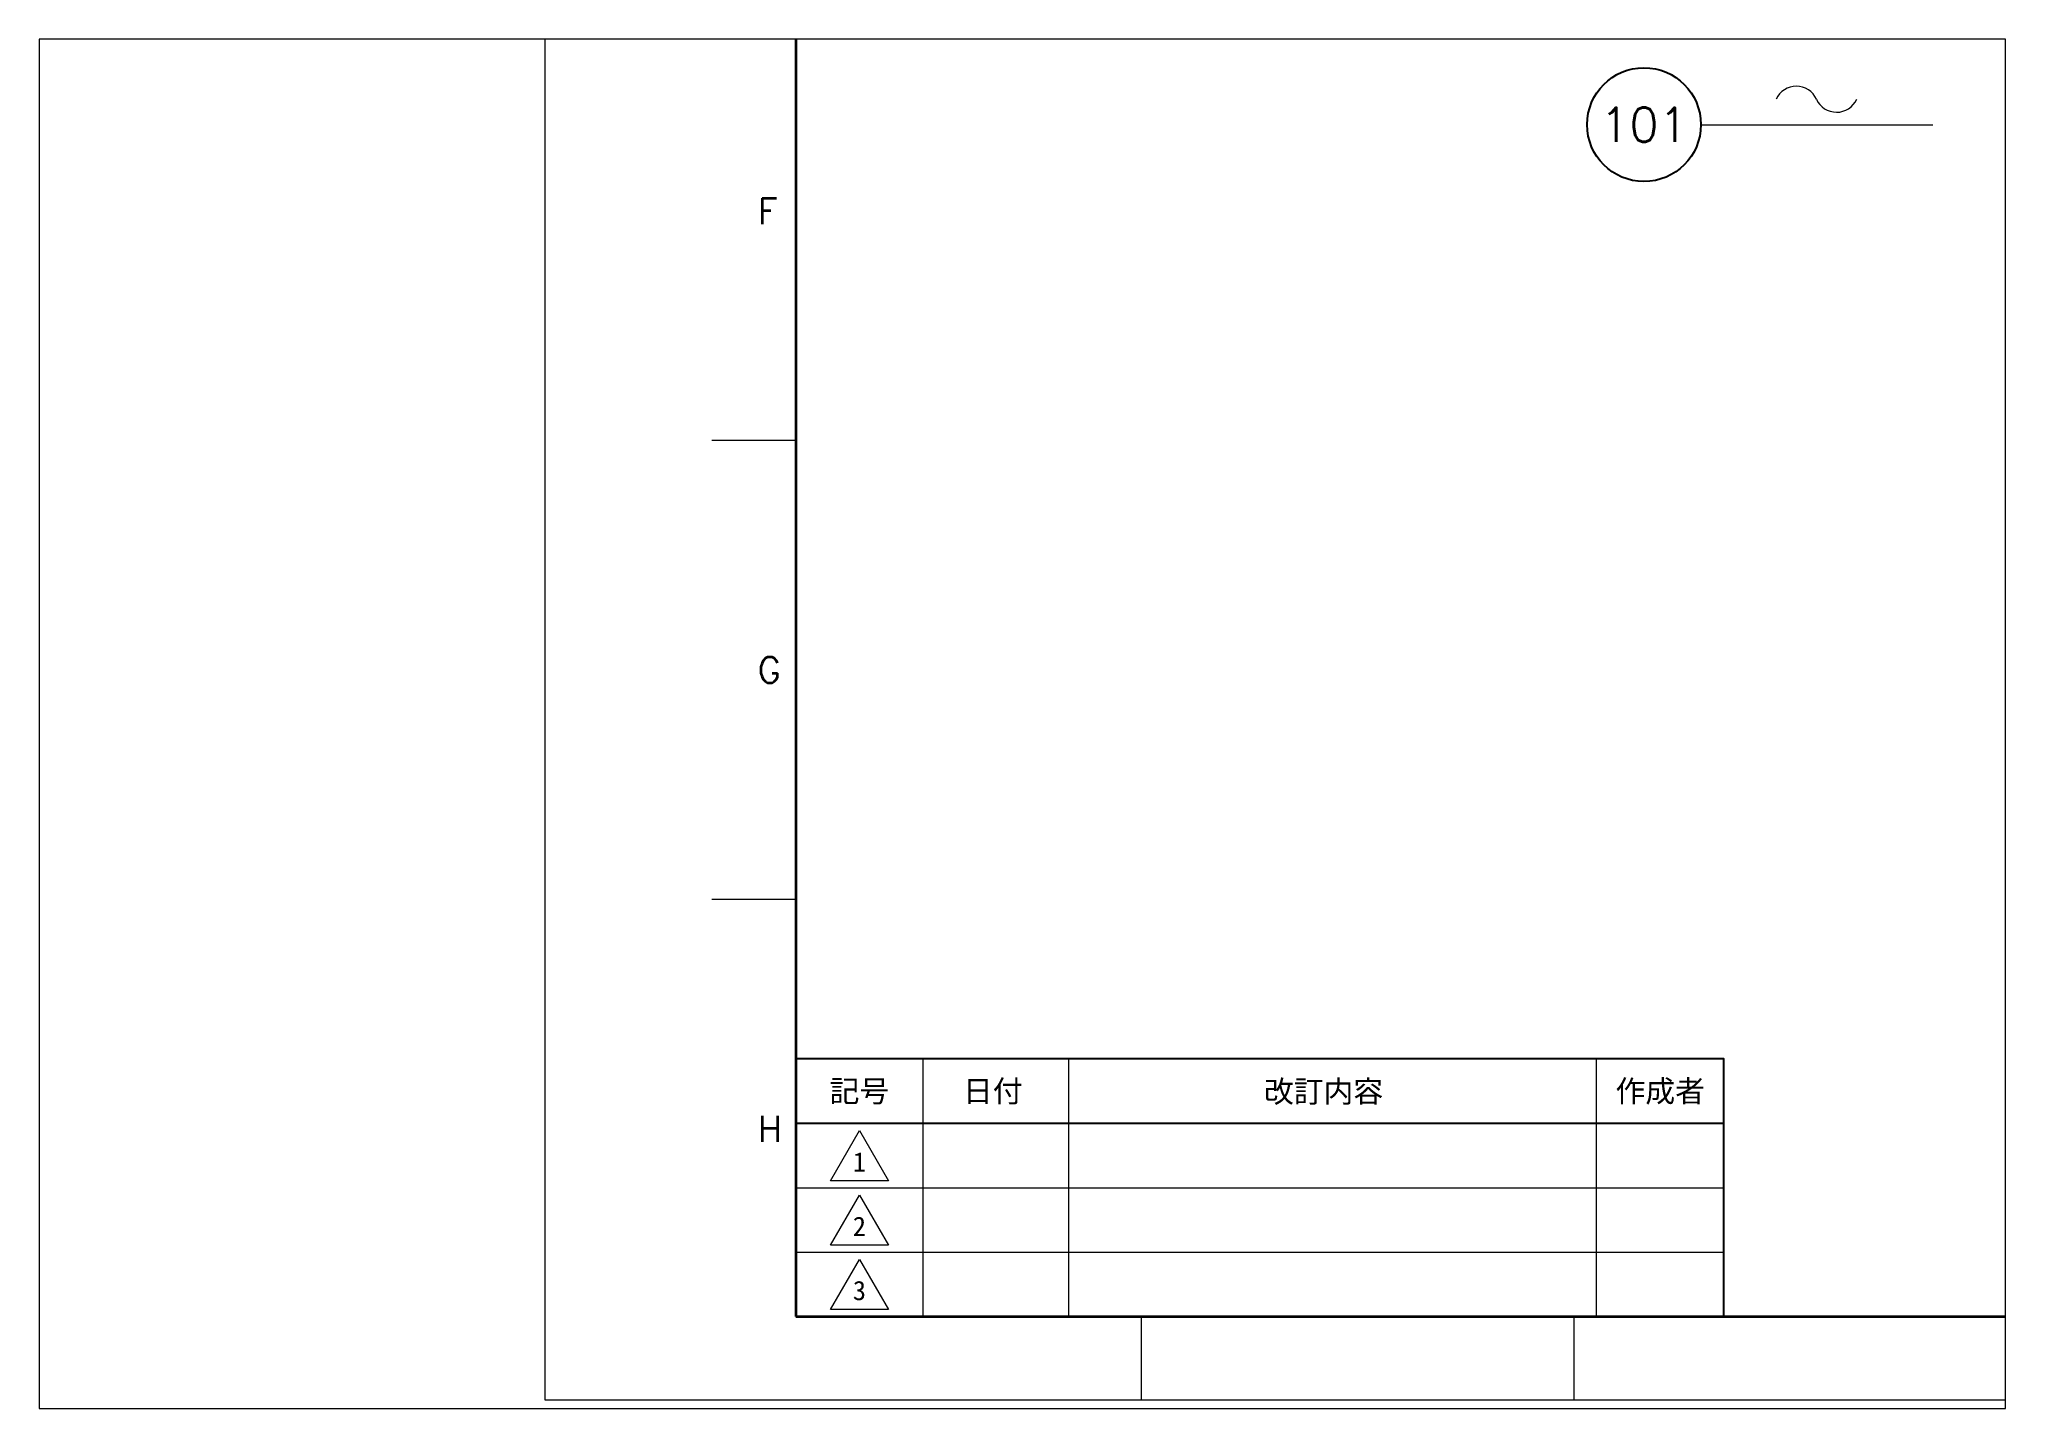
# Paper-space layout 'レイアウト1' of a CAD drawing. Header units: millimetres. Extents: x 29 to 258, y 20 to 179.
# The model-space entities are those that its viewports show. They can reach past a viewport. Long polylines and large blocks are cut down to what shows.
import ezdxf
from ezdxf import colors
from ezdxf.entities.mleader import LeaderData, LeaderLine
from ezdxf.enums import TextEntityAlignment as Align
from ezdxf.math import Vec2, Vec3

# ---------------------------------------------------------------- set-up
doc = ezdxf.new("R2010")
doc.units = ezdxf.units.MM
doc.header["$LTSCALE"] = 0.8
for name, color, linetype, lineweight in [('01_NORMAL', 7, 'Continuous', 25), ('08_DIM', 3, 'Continuous', 13), ('90_FRAME', 5, 'Continuous', 35)]:
    doc.layers.add(name, color=color, linetype=linetype, lineweight=lineweight)
doc.layers.add('91_BLANK', color=5, linetype='Continuous', lineweight=0, plot=False)
doc.styles.add('KSS_TXT', font='txt.shx', dxfattribs={"bigfont": 'extfont2.shx'})
doc.styles.add('MS_G', font='MS Gothic.ttf')
doc.styles.get("Standard").update_dxf_attribs({"font": 'txt.shx', "bigfont": 'extfont2.shx'})
doc.styles.add('表題用', font='MS PGothic.ttf')

# ---------------------------------------------------------------- blocks, each defined once
blk = doc.blocks.new('AM_BALLOON1')
at = {"transparency": 16777216}
blk.add_circle((0, 0), 5, dxfattribs=at)
blk.add_attdef('B_NUMBER', text='', height=3, dxfattribs=at).set_placement((0, 0), align=Align.MIDDLE_CENTER)
blk = doc.blocks.new('_OPEN')
at = {"color": 0, "linetype": 'ByBlock'}
for p, q in [((-1, 0.167), (0, 0)), ((0, 0), (-1, -0.167)), ((0, 0), (-1, 0))]:
    blk.add_line(p, q, dxfattribs=at)
blk = doc.blocks.new('p1ba05')
for centre, start, end in [((-2.95, 0.29), 24.2276, 155.5758), ((0, 1.62), 204.2276, 335.5758)]:
    blk.add_arc(centre, 1.62, start, end)

msp = doc.modelspace()

# ---------------------------------------------------------------- linework, layer by layer
at = {"layer": '08_DIM'}
msp.add_line((254.101, 280.181), (305.086, 280.181), dxfattribs=at)
at = {"layer": '90_FRAME', "color": 4, "lineweight": 13}
for p, q in [((55.161, 210.78), (36.755, 210.78)), ((55.161, 109.964), (36.755, 109.964)), ((131.173, 0), (131.173, 18.324)), ((226.218, 0), (226.218, 18.324)), ((321.264, 0), (321.264, 18.324))]:
    msp.add_line(p, q, dxfattribs=at)
at = {"layer": '90_FRAME', "color": 0, "lineweight": 13}
for p, q in [((83.161, 18.324), (83.161, 74.895)), ((115.161, 18.324), (115.161, 74.895)), ((231.161, 18.324), (231.161, 74.895)), ((55.161, 46.609), (259.161, 46.609)), ((55.161, 32.467), (259.161, 32.467))]:
    msp.add_line(p, q, dxfattribs=at)
at = {"layer": '90_FRAME', "color": 0, "lineweight": 25}
msp.add_line((55.161, 60.752), (259.161, 60.752), dxfattribs=at)
at = {"layer": '90_FRAME'}
msp.add_lwpolyline([(55.161, 18.324), (1157.639, 18.324), (1157.639, 806.5), (55.161, 806.5)], close=True, dxfattribs=at)
at = {"layer": '90_FRAME', "color": 0, "lineweight": 25}
msp.add_lwpolyline([(55.161, 18.324), (259.161, 18.324), (259.161, 74.895), (55.161, 74.895)], close=True, dxfattribs=at)
at = {"layer": '90_FRAME', "color": 0, "lineweight": 13}
for points in [[(62.797, 48.111), (69.161, 59.135), (75.525, 48.111), (62.797, 48.111)], [(62.797, 33.969), (69.161, 44.992), (75.525, 33.969), (62.797, 33.969)], [(62.797, 19.826), (69.161, 30.849), (75.525, 19.826), (62.797, 19.826)]]:
    msp.add_lwpolyline(points, dxfattribs=at)
at = {"layer": '91_BLANK'}
msp.add_lwpolyline([(0, 0), (1176.045, 0), (1176.045, 827.746), (0, 827.746)], close=True, dxfattribs=at)

# ---------------------------------------------------------------- block references
at = {"layer": '08_DIM', "xscale": 3, "yscale": 3, "zscale": 3}
msp.add_blockref('p1ba05', (283.913, 282.916), dxfattribs=at)

# ---------------------------------------------------------------- texts
at = {"layer": '90_FRAME', "color": 0, "lineweight": 13, "style": 'KSS_TXT'}
for s, p in [('F', (46.799, 261.188)), ('G', (46.799, 160.372)), ('H', (46.799, 59.556))]:
    msp.add_text(s, height=5.68, dxfattribs=at).set_placement(p, align=Align.MIDDLE_LEFT)
at = {"layer": '90_FRAME', "color": 0, "style": '表題用'}
for s, p in [('記号', (69.161, 67.824)), ('日付', (98.474, 67.824)), ('作成者', (245.161, 67.824))]:
    msp.add_text(s, height=4.8, dxfattribs=at).set_placement(p, align=Align.MIDDLE_CENTER)
msp.add_text('改訂内容', height=4.8, dxfattribs=at).set_placement((171.161, 67.824), align=Align.MIDDLE)
at = {"layer": '90_FRAME', "color": 0, "lineweight": 13, "style": 'MS_G'}
for s, p in [('1', (69.161, 52.267)), ('2', (69.161, 38.124)), ('3', (69.161, 23.981))]:
    msp.add_text(s, height=4.243, dxfattribs=at).set_placement(p, align=Align.MIDDLE)

# ---------------------------------------------------------------- leaders
at = {"layer": '08_DIM'}
ml = msp.add_multileader_block('Standard', dxfattribs=at)
ml.set_content('AM_BALLOON1', color=256, scale=2.5)
ml.set_attribute('B_NUMBER', '100', width=0)
ml.set_leader_properties(color=256, linetype='ByLayer', lineweight=-1)
ml.set_arrow_properties(name='OPEN')
ml.build(insert=Vec2(0, 0))
ml.multileader.update_dxf_attribs({"leader_type": 0, "has_dogleg": 0, "text_right_attachment_type": 6, "dogleg_length": 0, "arrow_head_size": 5, "scale": 2.5, "block_connection_type": 1})
ctx = ml.context
ctx.base_point, ctx.scale, ctx.char_height, ctx.arrow_head_size, ctx.landing_gap_size, ctx.plane_origin = Vec3(175.097, 663.8), 2.5, 10, 5, 5, Vec3(175.097, 663.8)
ctx.right_attachment, ctx.attachment_type = 6, 1
notes = []
notes.append((ctx, [(0, (0, 0, 0), (0, 0), (1, 0), 1, [])]))
ctx.block.insert = Vec3(175.097, 663.8)
ml = msp.add_multileader_block('Standard', dxfattribs=at)
ml.set_content('AM_BALLOON1', color=256, scale=2.5)
ml.set_attribute('B_NUMBER', '102', width=0)
ml.set_leader_properties(color=256, linetype='ByLayer', lineweight=-1)
ml.set_arrow_properties(name='OPEN')
ml.build(insert=Vec2(0, 0))
ml.multileader.update_dxf_attribs({"leader_type": 0, "has_dogleg": 0, "text_right_attachment_type": 6, "dogleg_length": 0, "arrow_head_size": 5, "scale": 2.5, "block_connection_type": 1})
ctx = ml.context
ctx.base_point, ctx.scale, ctx.char_height, ctx.arrow_head_size, ctx.landing_gap_size, ctx.plane_origin = Vec3(600.094, 663.8), 2.5, 10, 5, 5, Vec3(600.094, 663.8)
ctx.right_attachment, ctx.attachment_type = 6, 1
notes.append((ctx, [(0, (0, 0, 0), (0, 0), (1, 0), 1, [])]))
ctx.block.insert = Vec3(600.094, 663.8)
ml = msp.add_multileader_block('Standard', dxfattribs=at)
ml.set_content('AM_BALLOON1', color=256, scale=2.5)
ml.set_attribute('B_NUMBER', '101', width=0)
ml.set_leader_properties(color=256, linetype='ByLayer', lineweight=-1)
ml.set_arrow_properties(name='OPEN')
ml.build(insert=Vec2(0, 0))
ml.multileader.update_dxf_attribs({"leader_type": 0, "has_dogleg": 0, "text_right_attachment_type": 6, "dogleg_length": 0, "arrow_head_size": 5, "scale": 2.5, "block_connection_type": 1})
ctx = ml.context
ctx.base_point, ctx.scale, ctx.char_height, ctx.arrow_head_size, ctx.landing_gap_size, ctx.plane_origin = Vec3(241.586, 280.191), 2.5, 10, 5, 5, Vec3(241.586, 280.191)
ctx.right_attachment, ctx.attachment_type = 6, 1
notes.append((ctx, [(0, (0, 0, 0), (0, 0), (1, 0), 1, [])]))
ctx.block.insert = Vec3(241.586, 280.191)
for ctx, leaders in notes:
    for number, flags, end, landing, length, lines in leaders:
        leader = LeaderData()
        leader.index, (leader.has_last_leader_line, leader.has_dogleg_vector, leader.attachment_direction) = number, flags
        leader.last_leader_point, leader.dogleg_vector, leader.dogleg_length = Vec3(end), Vec3(landing), length
        for number, points, colour, breaks in lines:
            line = LeaderLine()
            line.index, line.vertices, line.color, line.breaks = number, Vec3.list(points), colors.encode_raw_color(colour), breaks
            leader.lines.append(line)
        ctx.leaders.append(leader)

psp = doc.layouts.new('レイアウト1')

# ---------------------------------------------------------------- viewports
at = {"layer": '01_NORMAL'}
psp.add_viewport(center=(143.2, 99.71), size=(229.12, 159.5289), view_center_point=(104.994, 148.5), view_height=300.88387, dxfattribs=at)

doc.saveas('drawing.dxf')
